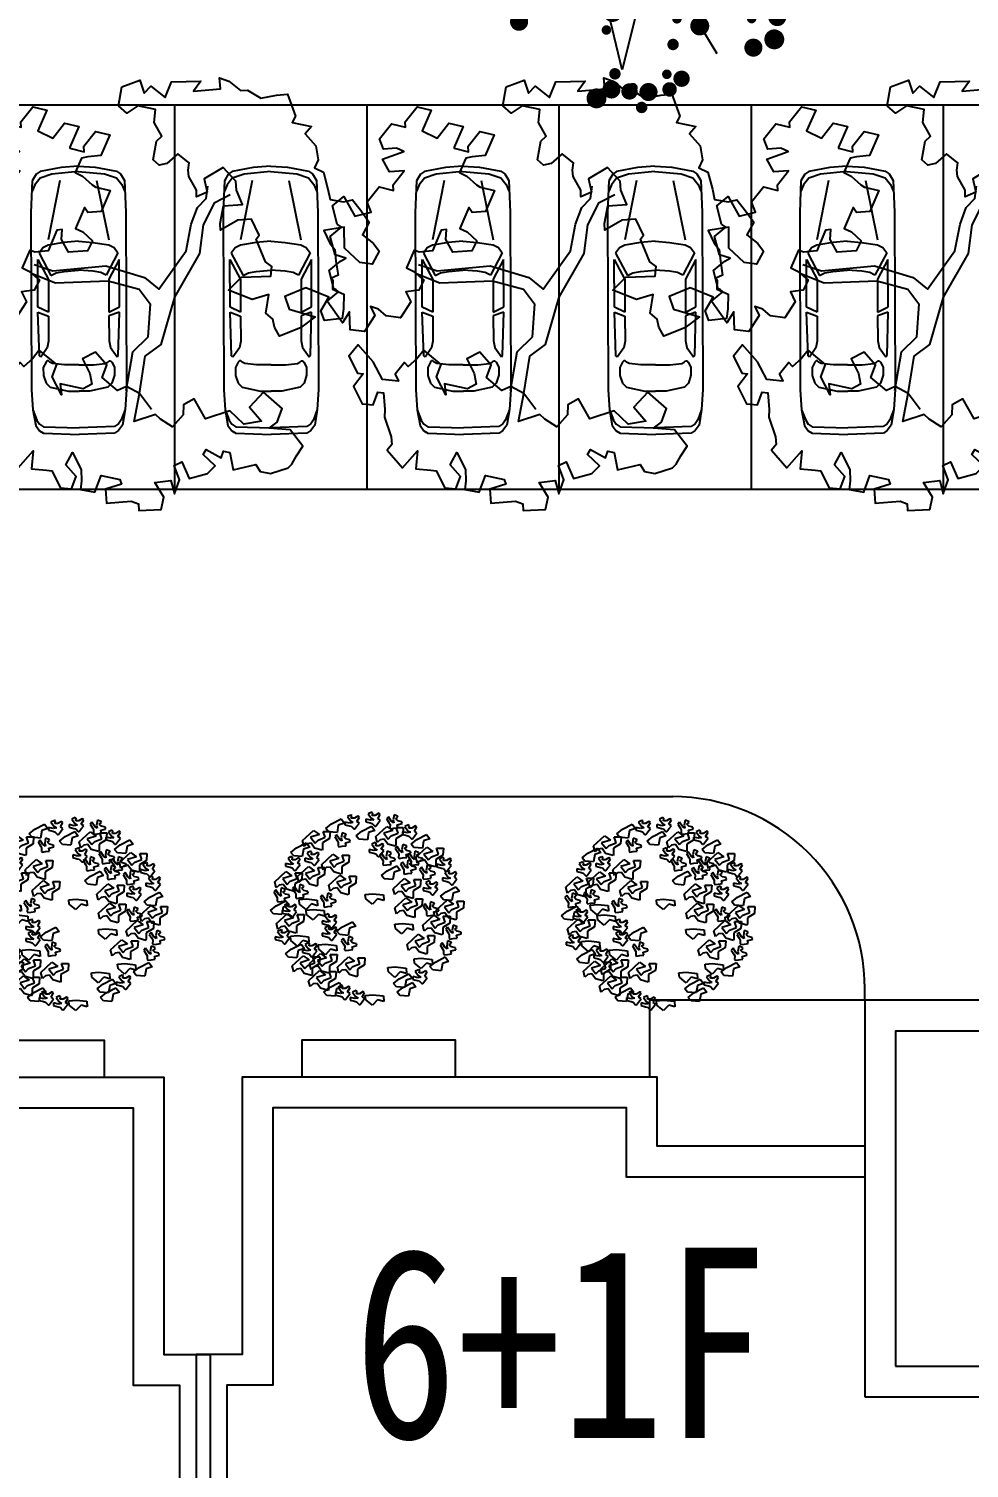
# Model space of a CAD drawing. Extents: x 302512 to 1034855, y -184136 to 410364.
# Drawn here: x 596425 to 608659, y 91801 to 110532 of the extents above; entities that cross this region are included whole.
import ezdxf

# ---------------------------------------------------------------- set-up
doc = ezdxf.new("R2010")
doc.units = 0
doc.header["$MEASUREMENT"] = 0
for name, color, linetype in [('GREEN', 3, 'Continuous'), ('LAYER3', 251, 'Continuous'), ('TREE', 3, 'Continuous'), ('WALL', 4, 'Continuous'), ('建筑', 2, 'Continuous'), ('树', 80, 'Continuous'), ('环境', 8, 'Continuous'), ('绿化', 97, 'Continuous'), ('绿地', 3, 'Continuous'), ('道路线', 161, 'Continuous'), ('铺地', 8, 'Continuous')]:
    doc.layers.add(name, color=color, linetype=linetype)
doc.styles.add('-黑体', font='', dxfattribs={"width": 0.8})
doc.styles.add('2', font='simplex.shx', dxfattribs={"width": 0.7, "height": 1.2})
doc.styles.add('DIM_FONT', font='SIMPLEX.shx', dxfattribs={"width": 0.8})
doc.styles.add('P5', font='', dxfattribs={"width": 0.8, "height": 4})
doc.styles.get('-黑体').set_extended_font_data('黑体')
doc.styles.get('P5').set_extended_font_data('FangSong_GB2312')

# ---------------------------------------------------------------- blocks, each defined once
blk = doc.blocks.new('Plant22')
for p, q in [((-254, 2085), (138, -85)), ((-1850, -843), (452, 1797)), ((452, 1797), (949, -2202)), ((-1745, 1379), (138, -58)), ((2100, -398), (-1745, 1379)), ((138, -58), (-1850, -843)), ((112, -58), (-725, -1966)), ((949, -2202), (112, -58)), ((138, -85), (2100, -398))]:
    blk.add_line(p, q)
for points in [[(-490, 2451, 157, 157, 1), (-332, 2451, 157, 157, 1)], [(-311, 2351, 150, 150, 1), (-161, 2351, 150, 150, 1)], [(-6, 2374, 87.5, 87.5, 1), (81, 2374, 87.5, 87.5, 1)], [(214, 2410, 150, 150, 1), (364, 2410, 150, 150, 1)], [(-1040, 2089, 150, 150, 1), (-890, 2089, 150, 150, 1)], [(-778, 2184, 87.5, 87.5, 1), (-691, 2184, 87.5, 87.5, 1)], [(-421, 2095, 94.5, 94.5, 1), (-326, 2095, 94.5, 94.5, 1)], [(112, 2163, 157, 157, 1), (269, 2163, 157, 157, 1)], [(-1771, 1897, 94.5, 94.5, 1), (-1676, 1897, 94.5, 94.5, 1)], [(-1391, 1943, 150, 150, 1), (-1241, 1943, 150, 150, 1)], [(-804, 1850, 157, 157, 1), (-646, 1850, 157, 157, 1)], [(-385, 1771, 157, 157, 1), (-228, 1771, 157, 157, 1)], [(923, 1876, 157, 157, 1), (1080, 1876, 157, 157, 1)], [(-1653, 1739, 150, 150, 1), (-1503, 1739, 150, 150, 1)], [(-911, 1731, 78.7, 78.7, 1), (-832, 1731, 78.7, 78.7, 1)], [(-2062, 1302, 150, 150, 1), (-1912, 1302, 150, 150, 1)], [(-1411, 1357, 94.5, 94.5, 1), (-1316, 1357, 94.5, 94.5, 1)], [(-1144, 1379, 157, 157, 1), (-986, 1379, 157, 157, 1)], [(-699, 1458, 157, 157, 1), (-542, 1458, 157, 157, 1)], [(-516, 1405, 157, 157, 1), (-359, 1405, 157, 157, 1)], [(-830, 1144, 157, 157, 1), (-672, 1144, 157, 157, 1)], [(243, 1066, 157, 157, 1), (400, 1066, 157, 157, 1)], [(713, 1066, 157, 157, 1), (871, 1066, 157, 157, 1)], [(1055, 1231, 94.5, 94.5, 1), (1150, 1231, 94.5, 94.5, 1)], [(2432, 1185, 150, 150, 1), (2582, 1185, 150, 150, 1)], [(-2266, 1010, 150, 150, 1), (-2116, 1010, 150, 150, 1)], [(-2024, 1034, 87.5, 87.5, 1), (-1937, 1034, 87.5, 87.5, 1)], [(-1274, 1013, 157, 157, 1), (-1117, 1013, 157, 157, 1)], [(674, 813, 165, 165, 1), (839, 813, 165, 165, 1)], [(818, 804, 157, 157, 1), (975, 804, 157, 157, 1)], [(1053, 883, 157, 157, 1), (1211, 883, 157, 157, 1)], [(1420, 883, 157, 157, 1), (1577, 883, 157, 157, 1)], [(2279, 890, 94.5, 94.5, 1), (2374, 890, 94.5, 94.5, 1)], [(2520, 864, 150, 150, 1), (2670, 864, 150, 150, 1)], [(1760, 778, 157, 157, 1), (1917, 778, 157, 157, 1)], [(-1405, 412, 157, 157, 1), (-1248, 412, 157, 157, 1)], [(-228, 412, 157, 157, 1), (-71, 412, 157, 157, 1)], [(138, 386, 157, 157, 1), (295, 386, 157, 157, 1)], [(785, 548, 94.5, 94.5, 1), (880, 548, 94.5, 94.5, 1)], [(923, 412, 157, 157, 1), (1080, 412, 157, 157, 1)], [(1325, 584, 94.5, 94.5, 1), (1420, 584, 94.5, 94.5, 1)], [(2078, 580, 78.7, 78.7, 1), (2156, 580, 78.7, 78.7, 1)], [(2178, 438, 157, 157, 1), (2335, 438, 157, 157, 1)], [(-1217, 274, 78.7, 78.7, 1), (-1138, 274, 78.7, 78.7, 1)], [(-673, 203, 157, 157, 1), (-515, 203, 157, 157, 1)], [(-176, 151, 157, 157, 1), (-19, 151, 157, 157, 1)], [(2636, 291, 165, 165, 1), (2801, 291, 165, 165, 1)], [(-407, 130, 78.7, 78.7, 1), (-328, 130, 78.7, 78.7, 1)], [(66, -70, 100, 100, 1), (166, -70, 100, 100, 1)], [(155, 98, 94.5, 94.5, 1), (250, 98, 94.5, 94.5, 1)], [(1524, 72, 157, 157, 1), (1682, 72, 157, 157, 1)], [(2369, 98, 94.5, 94.5, 1), (2464, 98, 94.5, 94.5, 1)], [(-1505, -248, 78.7, 78.7, 1), (-1426, -248, 78.7, 78.7, 1)], [(-1248, -163, 157, 157, 1), (-1091, -163, 157, 157, 1)], [(844, -189, 157, 157, 1), (1002, -189, 157, 157, 1)], [(1995, -215, 157, 157, 1), (2152, -215, 157, 157, 1)], [(2491, -157, 150, 150, 1), (2641, -157, 150, 150, 1)], [(2486, -117, 87.5, 87.5, 1), (2573, -117, 87.5, 87.5, 1)], [(-751, -529, 157, 157, 1), (-594, -529, 157, 157, 1)], [(-388, -626, 165, 165, 1), (-223, -626, 165, 165, 1)], [(635, -529, 157, 157, 1), (792, -529, 157, 157, 1)], [(2100, -581, 157, 157, 1), (2257, -581, 157, 157, 1)], [(2403, -507, 150, 150, 1), (2553, -507, 150, 150, 1)], [(-2566, -770, 165, 165, 1), (-2401, -770, 165, 165, 1)], [(-2023, -783, 94.5, 94.5, 1), (-1928, -783, 94.5, 94.5, 1)], [(-2295, -886, 150, 150, 1), (-2145, -886, 150, 150, 1)], [(-2241, -902, 87.5, 87.5, 1), (-2154, -902, 87.5, 87.5, 1)], [(-709, -819, 94.5, 94.5, 1), (-614, -819, 94.5, 94.5, 1)], [(-333, -973, 157, 157, 1), (-175, -973, 157, 157, 1)], [(-2141, -1149, 135, 135, 1), (-2006, -1149, 135, 135, 1)], [(-2029, -1159, 78.8, 78.8, 1), (-1950, -1159, 78.8, 78.8, 1)], [(-677, -1093, 78.7, 78.7, 1), (-598, -1093, 78.7, 78.7, 1)], [(709, -1255, 78.7, 78.7, 1), (788, -1255, 78.7, 78.7, 1)], [(949, -1287, 157, 157, 1), (1106, -1287, 157, 157, 1)], [(-2221, -1467, 94.5, 94.5, 1), (-2126, -1467, 94.5, 94.5, 1)], [(-1974, -1411, 150, 150, 1), (-1824, -1411, 150, 150, 1)], [(-1523, -1489, 78.7, 78.7, 1), (-1444, -1489, 78.7, 78.7, 1)], [(-1069, -1287, 94.5, 94.5, 1), (-974, -1287, 94.5, 94.5, 1)], [(-594, -1470, 157, 157, 1), (-437, -1470, 157, 157, 1)], [(-191, -1327, 78.7, 78.7, 1), (-112, -1327, 78.7, 78.7, 1)], [(-1722, -1671, 120, 120, 1), (-1602, -1671, 120, 120, 1)], [(-1470, -1730, 135, 135, 1), (-1335, -1730, 135, 135, 1)], [(739, -1627, 157, 157, 1), (897, -1627, 157, 157, 1)], [(1528, -1790, 150, 150, 1), (1678, -1790, 150, 150, 1)], [(1235, -1772, 94.5, 94.5, 1), (1330, -1772, 94.5, 94.5, 1)], [(1265, -2052, 150, 150, 1), (1415, -2052, 150, 150, 1)], [(43, -2100, 78.7, 78.7, 1), (122, -2100, 78.7, 78.7, 1)], [(497, -2240, 94.5, 94.5, 1), (592, -2240, 94.5, 94.5, 1)], [(-369, -2402, 150, 150, 1), (-219, -2402, 150, 150, 1)], [(273, -2431, 150, 150, 1), (423, -2431, 150, 150, 1)], [(886, -2315, 150, 150, 1), (1036, -2315, 150, 150, 1)], [(-64, -2605, 165, 165, 1), (101, -2605, 165, 165, 1)]]:
    blk.add_lwpolyline(points, format="xyseb", close=True)
blk = doc.blocks.new('_F1IRU')
at = {"layer": '绿化'}
for points in [[(-1.765, 0.287), (-1.657, 0.342), (-1.675, 0.366), (-1.689, 0.374), (-1.694, 0.532), (-1.586, 0.586), (-1.539, 0.601), (-1.619, 0.646), (-1.625, 0.804), (-1.517, 0.858), (-1.548, 0.89), (-1.554, 1.048), (-1.446, 1.103), (-1.391, 0.923), (-1.252, 0.926), (-1.265, 1.017), (-1.143, 1.117), (-1.034, 1.064), (-1.027, 1.109), (-0.912, 1.203), (-1.032, 1.219), (-1.067, 1.335), (-0.881, 1.359), (-0.933, 1.4), (-1.042, 1.414), (-1.054, 1.505), (-0.932, 1.605), (-0.824, 1.552), (-0.817, 1.597), (-0.695, 1.697), (-0.586, 1.644), (-0.696, 1.492), (-0.589, 1.409), (-0.467, 1.509), (-0.358, 1.456), (-0.468, 1.304), (-0.468, 1.296), (-0.359, 1.243), (-0.353, 1.287), (-0.231, 1.387), (-0.122, 1.334), (-0.232, 1.182), (-0.34, 1.196), (-0.393, 1.196), (-0.469, 1.09), (-0.417, 1.049), (-0.353, 0.96), (-0.327, 0.937), (-0.218, 0.884), (-0.328, 0.731), (-0.437, 0.746), (-0.456, 0.792), (-0.565, 0.639), (-0.513, 0.598), (-0.449, 0.509), (-0.507, 0.438), (-0.664, 0.459), (-0.699, 0.574), (-0.674, 0.654), (-0.718, 0.658), (-0.827, 0.506), (-0.936, 0.52), (-0.971, 0.545), (-1.065, 0.414), (-1.012, 0.373), (-0.949, 0.284), (-1.007, 0.213), (-1.112, 0.223), (-1.091, 0.133), (-1.202, 0.021), (-1.316, 0.063), (-1.364, 0.131), (-1.425, 0.166), (-1.406, 0.086), (-1.517, -0.025), (-1.631, 0.016), (-1.602, 0.162), (-1.679, 0.084)], [(-0.002, 1.553), (0.059, 1.699), (0.217, 1.721), (0.229, 1.608), (0.295, 1.653), (0.391, 1.536), (0.47, 1.652), (0.707, 1.606), (0.631, 1.538), (0.851, 1.509), (0.863, 1.6), (0.933, 1.555), (1.01, 1.461), (1.067, 1.45), (1.16, 1.363), (1.292, 1.358), (1.384, 1.347), (1.409, 1.157), (1.37, 1.111), (1.519, 1.045), (1.456, 0.995), (1.521, 0.88), (1.514, 0.763), (1.471, 0.705), (1.537, 0.655), (1.542, 0.51), (1.542, 0.421), (1.646, 0.38), (1.722, 0.38), (1.764, 0.287), (1.817, 0.17), (1.738, 0.079), (1.812, -0.011), (1.845, -0.083), (1.765, -0.174), (1.67, -0.14), (1.571, 0.004), (1.606, 0.172), (1.436, 0.182), (1.462, 0.07), (1.462, 0.07), (1.49, 0.01), (1.479, -0.086), (1.479, -0.086), (1.472, -0.203), (1.406, -0.217), (1.419, -0.233), (1.4, -0.307), (1.484, -0.366), (1.454, -0.484), (1.428, -0.56), (1.282, -0.545), (1.269, -0.461), (1.357, -0.365), (1.188, -0.248), (1.004, -0.282), (1.017, -0.39), (1.213, -0.499), (1.074, -0.562), (0.889, -0.591), (0.865, -0.51), (0.866, -0.442), (0.819, -0.383), (0.877, -0.236), (0.734, -0.248), (0.559, -0.129), (0.689, -0.048), (0.926, -0.093), (0.926, -0.093), (0.951, -0.015), (0.91, 0.034), (0.873, 0.232), (0.906, 0.259), (0.871, 0.403), (0.76, 0.418), (0.602, 0.368), (0.612, 0.422), (0.669, 0.559), (0.826, 0.537), (0.802, 0.663), (0.811, 0.736), (0.733, 0.87), (0.56, 0.812), (0.561, 0.699), (0.466, 0.681), (0.479, 0.734), (0.441, 0.857), (0.447, 0.91), (0.468, 0.967), (0.451, 0.987), (0.392, 1.059), (0.287, 1), (0.221, 1.001), (0.182, 1.055), (0.243, 1.201), (0.295, 1.231), (0.257, 1.355), (0.29, 1.457), (0.155, 1.517), (0.052, 1.478)], [(-1.5, -0.284), (-1.592, -0.12), (-1.686, -0.196), (-1.647, -0.349), (-1.603, -0.363), (-1.703, -0.45), (-1.664, -0.603), (-1.576, -0.631), (-1.517, -0.538), (-1.472, -0.552), (-1.491, -0.69), (-1.508, -0.752), (-1.489, -0.922), (-1.498, -0.985), (-1.545, -1.023), (-1.452, -1.193), (-1.452, -1.193), (-1.3, -1.081), (-1.346, -1.223), (-1.227, -1.26), (-1.186, -1.276), (-1.147, -1.429), (-1.059, -1.457), (-1, -1.364), (-1.063, -1.252), (-0.985, -1.164), (-0.946, -1.317), (-0.965, -1.41), (-0.987, -1.478), (-0.875, -1.524), (-0.795, -1.4), (-0.652, -1.466), (-0.648, -1.506), (-0.785, -1.519), (-0.802, -1.634), (-0.598, -1.662), (-0.544, -1.696), (-0.553, -1.75), (-0.372, -1.78), (-0.328, -1.688), (-0.376, -1.553), (-0.376, -1.553), (-0.241, -1.564), (-0.236, -1.678), (-0.172, -1.575), (-0.188, -1.45), (-0.121, -1.432), (-0.09, -1.582), (0.066, -1.574), (0.14, -1.525), (0.065, -1.413), (0.097, -1.377), (0.203, -1.471), (0.234, -1.42), (0.284, -1.444), (0.28, -1.588), (0.471, -1.587), (0.494, -1.651), (0.575, -1.685), (0.727, -1.67), (0.764, -1.646), (0.816, -1.587), (0.884, -1.52), (0.81, -1.368), (0.643, -1.317), (0.719, -1.283), (0.783, -1.181), (0.662, -1.015), (0.523, -1.113), (0.595, -1.245), (0.446, -1.238), (0.357, -1.107), (0.147, -1.129), (0.091, -0.946), (-0.007, -0.975), (-0.026, -1.056), (-0.134, -1.133), (-0.217, -1.05), (-0.248, -1.004), (-0.434, -1.022), (-0.342, -0.807), (-0.434, -0.728), (-0.512, -0.743), (-0.613, -0.611), (-0.554, -0.519), (-0.622, -0.396), (-0.741, -0.427), (-0.707, -0.558), (-0.71, -0.647), (-0.787, -0.67), (-0.964, -0.587), (-0.974, -0.679), (-1.016, -0.517), (-0.957, -0.425), (-1.073, -0.281), (-1.143, -0.337), (-1.228, -0.385), (-1.25, -0.345), (-1.344, -0.422), (-1.332, -0.485), (-1.456, -0.443)]]:
    blk.add_lwpolyline(points, close=True, dxfattribs=at)
for points in [[(-0.963, 0.421), (-0.824, 0.338), (-0.386, 0.282), (-0.096, 0.122), (0, 0), (0.289, 0.263), (0.377, 0.469), (0.456, 0.591), (0.543, 0.648), (0.576, 0.745)], [(-0.272, -0.958), (-0.342, -0.807), (-0.228, -0.516), (-0.079, -0.451), (0.115, -0.092), (0.394, 0.216), (0.473, 0.441), (0.605, 0.601), (0.744, 0.638)], [(-0.99, 0.347), (-0.824, 0.235), (-0.394, 0.159), (-0.158, 0.037), (-0.096, -0.103), (-0.175, -0.366), (-0.324, -0.46), (-0.447, -0.761)]]:
    blk.add_lwpolyline(points, dxfattribs=at)
at = {"style": '2', "width": 0.7, "flags": 9}
for tag in ['YSIZE', 'XSIZE']:
    blk.add_attdef(tag, (0, 0), '', height=1.2, rotation=0.5, dxfattribs=at)
blk = doc.blocks.new('_F10BZJ')
at = {"layer": '铺地', "xscale": 1.0935, "yscale": 1.0935, "zscale": 1.0935}
blk.add_blockref('_F1IRU', (0, 0), dxfattribs=at)
at = {"style": 'DIM_FONT', "width": 0.8, "flags": 9}
for tag in ['YSIZE', 'XSIZE']:
    blk.add_attdef(tag, (0, 0), '', height=0.5, dxfattribs=at)
blk = doc.blocks.new('_F10EZC')
at = {"layer": 'LAYER3', "xscale": 1000, "yscale": 1000, "zscale": 1000, "rotation": 8.124167206954386}
blk.add_blockref('_F10BZJ', (0, 0), dxfattribs=at)
at = {"style": 'P5', "width": 0.8, "flags": 9}
for tag in ['XSIZE', 'YSIZE']:
    blk.add_attdef(tag, (0, 0), '', height=4, rotation=331.3521, dxfattribs=at)
blk = doc.blocks.new('A$C590809E0')
at = {"layer": '建筑'}
for points in [[(620, 10200), (620, 11500), (6020, 11500), (6020, 10600), (8720, 10600), (8720, 12500), (11520, 12500), (11520, 10600), (14220, 10600), (14220, 11500), (19620, 11500), (19620, 7890), (20220, 7890), (20220, 5100), (18320, 5100), (18320, 950), (15425, 950), (15420, 1500), (4820, 1500), (4820, 1020), (1920, 1020), (1920, 5100), (0, 5100), (3, 7890), (620, 7890)], [(11120, 7740), (9120, 7740), (9120, 12100), (11120, 12100)]]:
    blk.add_lwpolyline(points, close=True, dxfattribs=at)
for points in [[(5920, 11500), (5920, 12500), (8720, 12500)], [(11520, 7340), (8720, 7340), (8720, 12500), (11520, 12500), (11520, 7340)], [(11520, 12500), (14320, 12500), (14320, 11500)], [(1720, 11500), (1720, 11980), (140, 11980), (140, 10100), (620, 10100)], [(16844, 11500), (16844, 11980), (18844, 11980), (18844, 11500)], [(11520, 10200), (14620, 10200), (14620, 11100), (19220, 11100), (19220, 7490), (19820, 7490), (19820, 5500), (17920, 5500), (17920, 1350), (15821, 1350), (15816, 1900), (4420, 1900), (4420, 1420), (2320, 1420), (2320, 5500), (400, 5500), (402, 7490), (1020, 7490), (1020, 10200), (1020, 11100), (5620, 11100), (5620, 10200), (8720, 10200)], [(3289, 1030), (2558, 300), (1481, 300), (720, 1062), (720, 2139), (1481, 2900), (1920, 2900)], [(15620, 950), (15620, 0), (4620, 0), (4620, 1020)]]:
    blk.add_lwpolyline(points, dxfattribs=at)
blk = doc.blocks.new('car')
at = {"layer": '环境', "linetype": 'Continuous'}
for p, q in [((397561943, 49052135), (397561874, 49052084)), ((397562148, 49052170), (397561943, 49052135)), ((397562011, 49052118), (397561960, 49052084)), ((397562148, 49052170), (397562011, 49052118)), ((397562405, 49052187), (397562148, 49052170)), ((397564716, 49052187), (397562405, 49052187)), ((397565127, 49052170), (397564716, 49052187)), ((397565076, 49052135), (397564990, 49052170)), ((397565162, 49052067), (397565076, 49052135)), ((397565213, 49052118), (397565127, 49052170)), ((397565247, 49052067), (397565213, 49052118)), ((397561840, 49052033), (397561823, 49051570)), ((397561874, 49052084), (397561840, 49052033)), ((397561926, 49052033), (397561909, 49051570)), ((397561960, 49052084), (397561926, 49052033)), ((397562439, 49051947), (397562388, 49051707)), ((397562491, 49051998), (397562439, 49051947)), ((397562593, 49052033), (397562491, 49051998)), ((397562696, 49052033), (397562593, 49052033)), ((397562765, 49051998), (397562696, 49052033)), ((397562748, 49051913), (397562765, 49051947)), ((397562782, 49051981), (397562765, 49051998)), ((397562765, 49051947), (397562782, 49051964)), ((397562782, 49051964), (397562782, 49051981)), ((397562833, 49052067), (397562850, 49052084)), ((397562953, 49051981), (397562833, 49052067)), ((397562850, 49052084), (397563415, 49052101)), ((397563039, 49051964), (397562953, 49051981)), ((397563364, 49051964), (397563039, 49051964)), ((397563415, 49052101), (397563364, 49051964)), ((397563415, 49051964), (397563484, 49052101)), ((397563843, 49051964), (397563415, 49051964)), ((397563484, 49052101), (397564100, 49052101)), ((397564100, 49052101), (397563843, 49051964)), ((397564186, 49052084), (397563895, 49051930)), ((397563895, 49051930), (397563929, 49051861)), ((397564254, 49052033), (397564186, 49052084)), ((397564288, 49051964), (397564254, 49052033)), ((397564323, 49051759), (397564288, 49051964)), ((397565127, 49051810), (397564357, 49051964)), ((397565213, 49051913), (397565162, 49052067)), ((397565299, 49051793), (397565247, 49052067)), ((397562730, 49051759), (397562748, 49051913)), ((397562730, 49051570), (397562730, 49051759)), ((397563929, 49051861), (397563946, 49051759)), ((397563946, 49051759), (397563963, 49051570)), ((397564340, 49051570), (397564323, 49051759)), ((397565247, 49051570), (397565213, 49051913)), ((397565316, 49051570), (397565299, 49051793)), ((397561840, 49051108), (397561823, 49051570)), ((397561926, 49051108), (397561909, 49051570)), ((397562388, 49051707), (397562388, 49051570)), ((397562388, 49051433), (397562388, 49051570)), ((397562730, 49051570), (397562730, 49051382)), ((397563946, 49051382), (397563963, 49051570)), ((397564340, 49051570), (397564323, 49051382)), ((397565247, 49051570), (397565213, 49051228)), ((397565316, 49051570), (397565299, 49051348)), ((397562439, 49051194), (397562388, 49051433)), ((397562730, 49051382), (397562748, 49051228)), ((397563929, 49051279), (397563946, 49051382)), ((397564323, 49051382), (397564288, 49051177)), ((397562491, 49051142), (397562439, 49051194)), ((397562748, 49051228), (397562765, 49051194)), ((397562765, 49051194), (397562782, 49051177)), ((397562782, 49051177), (397562782, 49051159)), ((397563039, 49051177), (397562953, 49051159)), ((397563364, 49051177), (397563039, 49051177)), ((397563415, 49051040), (397563364, 49051177)), ((397563415, 49051177), (397563484, 49051040)), ((397563843, 49051177), (397563415, 49051177)), ((397564100, 49051040), (397563843, 49051177)), ((397563895, 49051211), (397563929, 49051279)), ((397564186, 49051057), (397563895, 49051211)), ((397564288, 49051177), (397564254, 49051108)), ((397565127, 49051331), (397564357, 49051177)), ((397565213, 49051228), (397565162, 49051074)), ((397565299, 49051348), (397565247, 49051074)), ((397561874, 49051057), (397561840, 49051108)), ((397561943, 49051005), (397561874, 49051057)), ((397561960, 49051057), (397561926, 49051108)), ((397562148, 49050971), (397561943, 49051005)), ((397562011, 49051022), (397561960, 49051057)), ((397562148, 49050971), (397562011, 49051022)), ((397562593, 49051108), (397562491, 49051142)), ((397562696, 49051108), (397562593, 49051108)), ((397562765, 49051142), (397562696, 49051108)), ((397562782, 49051159), (397562765, 49051142)), ((397562953, 49051159), (397562833, 49051074)), ((397562833, 49051074), (397562850, 49051057)), ((397562850, 49051057), (397563415, 49051040)), ((397563484, 49051040), (397564100, 49051040)), ((397564254, 49051108), (397564186, 49051057)), ((397565076, 49051005), (397564990, 49050971)), ((397565162, 49051074), (397565076, 49051005)), ((397565213, 49051022), (397565127, 49050971)), ((397565247, 49051074), (397565213, 49051022)), ((397562405, 49050954), (397562148, 49050971)), ((397564716, 49050954), (397562405, 49050954)), ((397565127, 49050971), (397564716, 49050954))]:
    blk.add_line(p, q, dxfattribs=at)
blk = doc.blocks.new('BRANCHO2', base_point=(16.83, 36.07))
for p, q in [((16.7826, 36.0972), (16.8244, 36.1012)), ((16.7857, 36.0721), (16.7826, 36.0972)), ((16.8235, 36.041), (16.7857, 36.0721)), ((16.8534, 36.0726), (16.8235, 36.041)), ((16.8244, 36.1012), (16.8867, 36.0942)), ((16.8887, 36.0624), (16.8534, 36.0726)), ((16.8867, 36.0942), (16.8887, 36.0624))]:
    blk.add_line(p, q)
blk = doc.blocks.new('BRANCHO3', base_point=(16.71, 35.96))
for p, q in [((16.6554, 35.9949), (16.6554, 35.9795)), ((16.6841, 35.9887), (16.6554, 35.9949)), ((16.6554, 35.9795), (16.6812, 35.9733)), ((16.6899, 36.0349), (16.6698, 36.0256)), ((16.6698, 36.0256), (16.687, 36.001)), ((16.6812, 35.9733), (16.6927, 35.9702)), ((16.7014, 35.9918), (16.6841, 35.9887)), ((16.687, 36.001), (16.7014, 35.9918)), ((16.6956, 36.0318), (16.6899, 36.0349)), ((16.6927, 36.0165), (16.6956, 36.0318)), ((16.71, 36.0165), (16.6927, 36.0165)), ((16.6927, 35.9702), (16.7071, 35.9548)), ((16.7301, 36.0288), (16.71, 36.0165)), ((16.7128, 35.9548), (16.7243, 35.9702)), ((16.7243, 35.9979), (16.7387, 36.0226)), ((16.7387, 35.9887), (16.7243, 35.9979)), ((16.7243, 35.9702), (16.7387, 35.9887)), ((16.7387, 36.0226), (16.7301, 36.0288)), ((16.7071, 35.9548), (16.7128, 35.9548))]:
    blk.add_line(p, q)
blk = doc.blocks.new('BRANCHO1', base_point=(16.66, 36.12))
for p, q in [((16.573, 36.1498), (16.6363, 36.2083)), ((16.5817, 36.1159), (16.573, 36.1498)), ((16.5989, 36.1313), (16.5817, 36.1159)), ((16.6219, 36.1344), (16.5989, 36.1313)), ((16.6707, 36.1837), (16.619, 36.1683)), ((16.619, 36.1683), (16.6449, 36.1344)), ((16.642, 36.1067), (16.6219, 36.1344)), ((16.6363, 36.2083), (16.6707, 36.1837)), ((16.6449, 36.1344), (16.6622, 36.1529)), ((16.6622, 36.1529), (16.7024, 36.1683)), ((16.7283, 36.1621), (16.688, 36.1375)), ((16.688, 36.1375), (16.688, 36.1005)), ((16.7024, 36.1683), (16.6909, 36.2022)), ((16.6909, 36.2022), (16.7311, 36.2022)), ((16.7311, 36.2022), (16.7283, 36.1621)), ((16.6851, 36.0944), (16.642, 36.1067)), ((16.688, 36.1005), (16.6851, 36.0944))]:
    blk.add_line(p, q)
blk = doc.blocks.new('M_F14')
at = {"xscale": 896.4705882352939, "yscale": 896.4705882352939, "zscale": 896.4705882352939}
for name, p, rotation in [('BRANCHO2', (-172.9, 432.8), 33.69006752598449), ('BRANCHO2', (-16.7, 395.4), 33.69006752598449), ('BRANCHO3', (114, 432.8), 315.0000000000102), ('BRANCHO3', (-153.1, 340.4), 315.0000000000102), ('BRANCHO2', (266.4, 352.2), 33.69006752598449), ('BRANCHO2', (-351.6, 309.4), 33.69006752598449), ('BRANCHO3', (78.2, 244.6), 315.0000000000102), ('BRANCHO3', (158.8, 280.4), 315.0000000000102), ('BRANCHO3', (221.6, 244.6), 315.0000000000102), ('BRANCHO2', (114, 190.8), 33.69006752598449), ('BRANCHO3', (185.7, 199.8), 315.0000000000102), ('BRANCHO3', (284.3, 172.9), 315.0000000000102), ('BRANCHO3', (-370.1, 74.2), 315.0000000000102), ('BRANCHO3', (-466.4, 56), 315.0000000000102), ('BRANCHO3', (-226.6, 29.4), 315.0000000000102), ('BRANCHO2', (418.8, 83.2), 33.69006752598449), ('BRANCHO2', (-456.9, 10.6), 33.69006752598449), ('BRANCHO3', (302.3, -15.4), 315.0000000000102), ('BRANCHO2', (-114.8, -97), 33.69006752598449), ('BRANCHO3', (418.6, -135.3), 315.0000000000102), ('BRANCHO3', (-119.1, -194.7), 315.0000000000102), ('BRANCHO3', (389.9, -216.5), 315.0000000000102), ('BRANCHO2', (-379, -212.6), 33.69006752598449), ('BRANCHO2', (363.6, -278.7), 33.69006752598449), ('BRANCHO2', (-181.8, -409.8), 33.69006752598449), ('BRANCHO2', (176.8, -365), 33.69006752598449), ('BRANCHO2', (194.7, -409.8), 33.69006752598449)]:
    blk.add_blockref(name, p, dxfattribs=dict(at, rotation=rotation))
for name, p in [('BRANCHO3', (-74.2, 431.3)), ('BRANCHO3', (33.5, 445.6)), ('BRANCHO3', (222.5, 381.1)), ('BRANCHO1', (-263.1, 340.4)), ('BRANCHO1', (114, 361.1)), ('BRANCHO3', (-280.4, 244.6)), ('BRANCHO1', (-163.9, 217.7)), ('BRANCHO3', (51.3, 289.4)), ('BRANCHO1', (320.5, 254.4)), ('BRANCHO3', (-379, 217.7)), ('BRANCHO1', (-289.4, 154.9)), ('BRANCHO3', (399.5, 213.7)), ('BRANCHO1', (-405.9, 128)), ('BRANCHO1', (-128, 110.1)), ('BRANCHO1', (203.7, 92.2)), ('BRANCHO3', (329.2, 92.2)), ('BRANCHO3', (428.2, 144.4)), ('BRANCHO2', (24.4, 65.3)), ('BRANCHO3', (-397, -24.4)), ('BRANCHO2', (-316.3, 38.4)), ('BRANCHO2', (-280.4, -15.4)), ('BRANCHO1', (212.6, -6.4)), ('BRANCHO1', (425.8, -18.1)), ('BRANCHO1', (-397, -87.1)), ('BRANCHO3', (-190.8, -78.2)), ('BRANCHO3', (-190.8, -140.9)), ('BRANCHO2', (176.8, -87.1)), ('BRANCHO1', (356.1, -96.1)), ('BRANCHO3', (-433, -159.2)), ('BRANCHO2', (-361.1, -149.9)), ('BRANCHO1', (275.4, -194.7)), ('BRANCHO3', (-291.8, -226.1)), ('BRANCHO1', (-226.6, -293.3)), ('BRANCHO2', (-217.7, -194.7)), ('BRANCHO1', (-315.7, -305)), ('BRANCHO1', (-83.2, -311.2)), ('BRANCHO2', (140.9, -311.2)), ('BRANCHO2', (275.4, -266.4)), ('BRANCHO1', (-232, -381.5)), ('BRANCHO3', (275.4, -365)), ('BRANCHO3', (-122, -446)), ('BRANCHO3', (-47.4, -472.6)), ('BRANCHO2', (24.4, -454.7))]:
    blk.add_blockref(name, p, dxfattribs=at)
at = {"width": 0.8, "flags": 9}
for tag, p in [('XSIZE', (-2.5, 2.5)), ('YSIZE', (-2.5, 0))]:
    blk.add_attdef(tag, p, '', height=0.2, dxfattribs=at)

msp = doc.modelspace()

# ---------------------------------------------------------------- linework, layer by layer
at = {"layer": '道路线'}
for p, q in [((618326, 109540), (590826, 109540)), ((598326, 104540), (598326, 109540)), ((600826, 104540), (600826, 109540)), ((603326, 104540), (603326, 109540)), ((605826, 104540), (605826, 109540)), ((608326, 104540), (608326, 109540)), ((562632, 104540), (618865, 104540)), ((607302, 97890), (607302, 98040))]:
    msp.add_line(p, q, dxfattribs=at)
msp.add_lwpolyline([(592584, 100540), (604802, 100540)], dxfattribs=at)
msp.add_arc((604802, 98040), 2500, 0, 90.0917, dxfattribs=at)

# ---------------------------------------------------------------- block references
at = {"layer": 'GREEN', "xscale": 0.7854479999999999, "yscale": 0.7854479999999999, "zscale": 0.7854479999999999, "rotation": 54.62201243227597}
for p in [(596395, 113147), (604447, 111567)]:
    msp.add_blockref('Plant22', p, dxfattribs=at)
at = {"layer": 'WALL'}
msp.add_blockref('A$C590809E0', (578564, 85390), dxfattribs=at)
at = {"layer": 'WALL', "xscale": -1}
msp.add_blockref('A$C590809E0', (618822, 85390), dxfattribs=at)
at = {"layer": '树', "xscale": 2.5272, "yscale": 2.5272, "zscale": 2.5272}
for p in [(596991, 98971), (600848, 99041), (604635, 98971)]:
    msp.add_blockref('M_F14', p, dxfattribs=at)
at = {"layer": '环境', "rotation": 90.19311593979178}
for p in [(50988355, -397288984), (50990855, -397288984), (50993355, -397288984), (50995855, -397288984), (50998355, -397288984)]:
    msp.add_blockref('car', p, dxfattribs=at)
at = {"layer": '绿地', "xscale": 1.44, "yscale": 1.44, "zscale": 1.44, "rotation": 4.248435238497092}
for p in [(593118, 107142), (598118, 107142), (603118, 107142), (608118, 107142)]:
    msp.add_blockref('_F10EZC', p, dxfattribs=at)

# ---------------------------------------------------------------- texts
at = {"layer": 'TREE', "color": 3, "style": '-黑体', "width": 0.8}
msp.add_text('6+1F', height=2475, dxfattribs=at).set_placement((600653, 92195))

doc.saveas('drawing.dxf')
